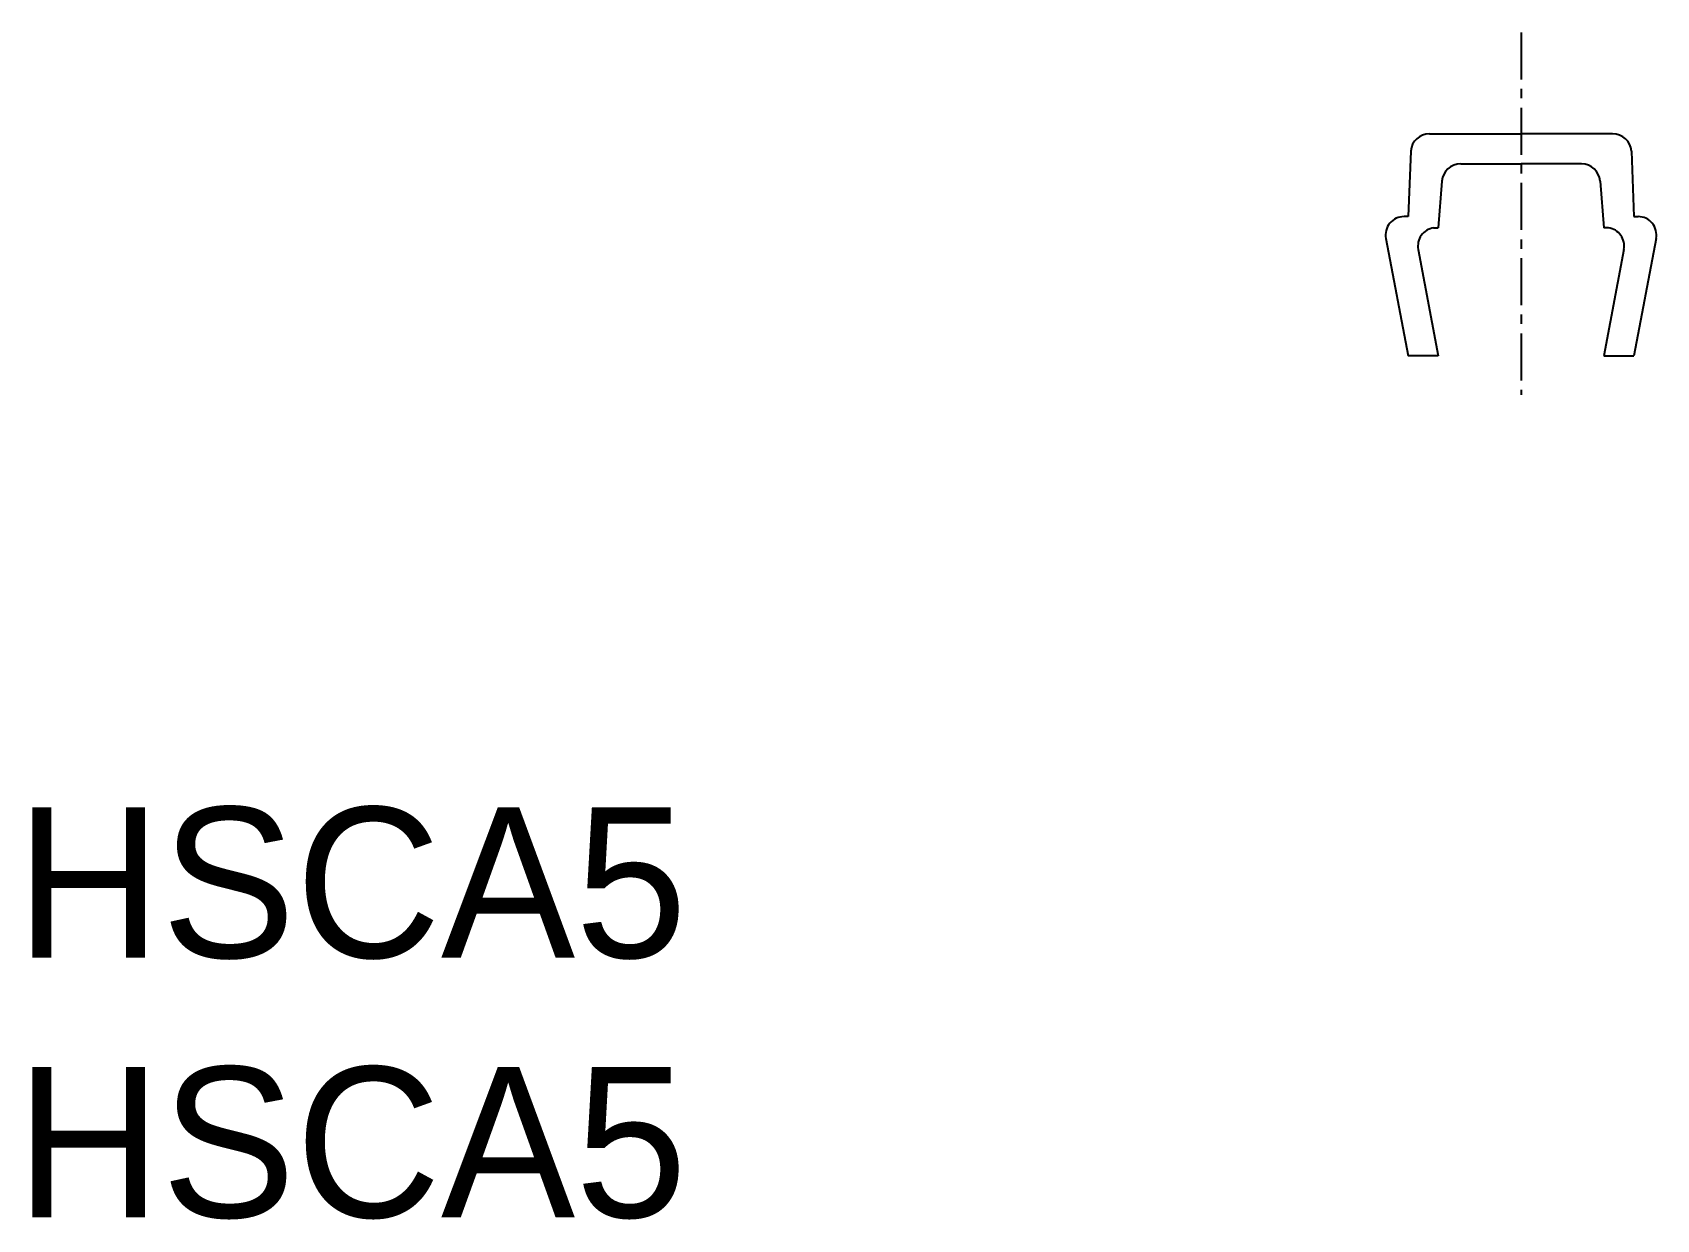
# Model space of a CAD drawing. Extents: x 0.4 to 43.6, y -0.1 to 31.5.
import ezdxf

# ---------------------------------------------------------------- set-up
doc = ezdxf.new("R2010")
doc.units = 0
doc.linetypes.add('CENTER', pattern=[2, 1.25, -0.25, 0.25, -0.25])
doc.layers.get('0').update_dxf_attribs({"linetype": 'CONTINUOUS'})
doc.layers.add('CENTER', color=1, linetype='CENTER')

msp = doc.modelspace()

# ---------------------------------------------------------------- linework, layer by layer
at = {"color": 7, "linetype": 'CONTINUOUS'}
for p, q in [((37.565, 28.809), (39.999, 28.809)), ((42.433, 28.809), (39.999, 28.809)), ((37.066, 28.348), (36.999, 26.609)), ((42.931, 28.348), (42.999, 26.609)), ((38.394, 28.009), (39.999, 28.009)), ((41.603, 28.009), (39.999, 28.009)), ((37.896, 27.548), (37.799, 26.309)), ((42.102, 27.548), (42.199, 26.309)), ((36.999, 26.609), (36.888, 26.609)), ((42.999, 26.609), (43.109, 26.609)), ((36.407, 26.028), (36.999, 22.909)), ((37.676, 26.309), (37.799, 26.309)), ((42.322, 26.309), (42.199, 26.309)), ((43.591, 26.027), (42.999, 22.909)), ((37.266, 25.733), (37.799, 22.909)), ((42.732, 25.733), (42.199, 22.909)), ((37.799, 22.909), (36.999, 22.909)), ((42.199, 22.909), (42.999, 22.909))]:
    msp.add_line(p, q, dxfattribs=at)
for centre, radius, start, end in [((37.565, 28.309), 0.5, 90, 175.5237), ((42.433, 28.309), 0.5, 4.4763, 90), ((38.394, 27.509), 0.5, 90, 175.5237), ((41.603, 27.509), 0.5, 4.4763, 90), ((36.888, 26.119), 0.489, 90, 190.747), ((43.109, 26.119), 0.489, 349.253, 90), ((37.747, 25.824), 0.49, 98.3461, 190.7084), ((42.251, 25.824), 0.49, 349.2916, 81.6539)]:
    msp.add_arc(centre, radius, start, end, dxfattribs=at)
at = {"layer": 'CENTER', "color": 1, "linetype": 'CENTER'}
msp.add_line((39.999, 31.502), (39.999, 21.865), dxfattribs=at)

# ---------------------------------------------------------------- texts
at = {"color": 7, "linetype": 'CONTINUOUS'}
for p in [(0, 6.904), (0, 0)]:
    msp.add_text('HSCA5', height=4, dxfattribs=at).set_placement(p)

doc.saveas('drawing.dxf')
